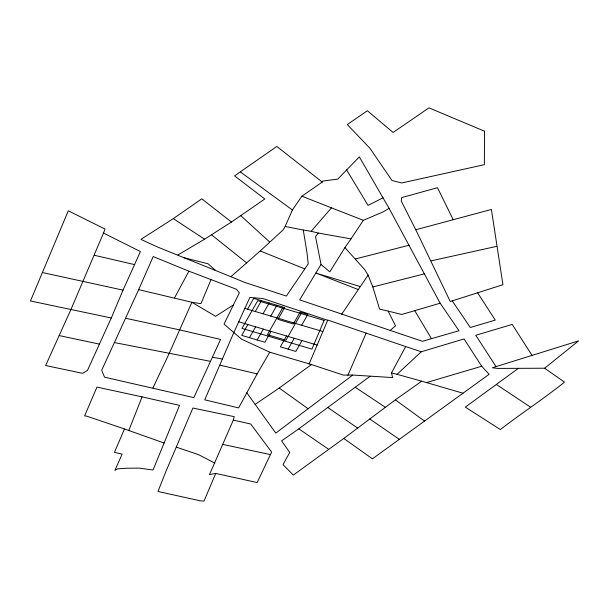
<?xml version="1.0" encoding="UTF-8"?>
<svg xmlns="http://www.w3.org/2000/svg" width="609" height="609" viewBox="0 0 609 609"><rect width="100%" height="100%" fill="white"/><g stroke="black" fill="none" stroke-linecap="round" stroke-linejoin="round"><path stroke-width="0.91" d="M233.331 420.103L234.229 416.663L192.901 408.03L165.876 471.526L157.967 491.478L199.942 500.75L203.985 501.138L215.731 473.429L257.165 482.541L271.637 452.076L250.725 424.031L233.331 420.103L209.466 474.601L215.731 473.429M125.66 318.271L179.685 329.911L220.587 339.434L193.837 397.608L104.55 377.184L101.68 370.287L138.662 289.648L153.186 256.564L188.919 271.195L236.444 289.267L239.36 292.792L224.028 324.117L241.552 339.167L269.764 352.2L311.465 364.555L343.309 375.083L352.771 375.053L392.622 377.572L391.48 372.99L405.685 346.559L421.276 351.766L464.066 338.947L481.696 366.245L489.118 374.299L372.411 458.836L343.781 438.457L293.317 475.081L283.002 464.629L289.747 452.418L281.586 440.878L298.836 428.827L370.135 376.255M322.268 182.068L276.813 146.442L234.564 175.864L264.801 198.991L231.443 222.049L201.792 198.831L173.299 218.623L140.907 239.39L157.038 246.797L230.887 276.714L260.203 250.961L282.995 230.012L285.141 226.472L292.381 209.991L301.897 196.189L322.268 182.068L322.633 181.071L337.782 179.107L359.333 156.863L389.075 208.324L440.155 303.213L458.996 330.74L422.402 341.291L299.651 299.872L321.034 264.458L315.546 236.673L318.248 233.041L350.982 238.903L363.367 220.306L383.533 211.704L389.075 208.324M103.492 233.072L104.999 229.037L68.307 210.798L30.45 300.968L111.28 317.982L123.033 290.15L140.413 251.563L103.492 233.072L71.009 309.342L45.637 365.545L82.679 373.332L87.49 370.379L111.28 317.982M269.764 352.2L257.143 373.873L238.599 407.901L204.746 399.831L233.803 332.575L249.873 297.443L262.959 298.539L327.665 320.288M128.75 430.616L142.087 396.87L179.533 405.358L153.049 470.026L139.491 468.131L126.436 468.222L117.537 468.861L114.888 470.422L122.143 454.093L114.446 452.358L124.48 428.964L164.186 443.048M210.973 279.752L200.955 303.67L191.888 302.27L138.662 289.648M309.083 364.037L327.764 320.06L405.685 346.559M347.899 375.304L366.169 333.054M152.988 387.925L169.287 353.22L191.888 302.27L215.586 316.315L233.529 304.85M174.547 297.847L188.919 271.195M247.566 309.22L253.74 298.372L284.654 307.537L277.925 319.375L293.378 323.958L300.115 312.12L307.842 314.411L301.668 325.259M247.886 324.528L241.712 335.376L264.9 342.25L271.074 331.403M255.293 311.511L261.467 300.663M249.446 337.668L255.62 326.82M263.027 313.802L269.201 302.955M257.173 339.959L263.347 329.111M270.754 316.094L276.928 305.246M282.546 308.063L267.397 334.699L285.941 340.195L301.097 313.566M286.534 335.985L280.361 346.833L295.822 351.416L301.988 340.568M288.087 349.124L294.261 338.277M350.982 238.903L344.922 247.612L329.773 271.865L321.034 264.458M341.664 314.259L368.087 275.093L364.92 269.878L344.922 247.612M230.887 276.714L244.78 282.439L286.375 296.081L308.223 263.864L307.035 253.009L303.267 230.042L285.141 226.472M303.267 230.042L311.138 231.291L331.479 207.859L363.367 220.306M391.48 372.99L397.068 374.314L421.276 351.766M390.194 330.405L395.515 325.845L388.123 311.108L379.582 309.106L372.822 286.953L368.087 275.093M544.629 368.232L578.55 340.888L492.354 367.775L497.484 368.415L544.629 368.232L564.513 382.117C543.73 398.766 521.426 413.29 500.339 429.535L465.329 407.116L518.442 368.278M343.781 438.457L395.34 399.869L421.694 381.181L463.068 393.239M246.805 392.744L275.786 433.098L352.771 375.053M255.118 404.422L279.211 388.047L311.465 364.555M177.935 254.958L204.609 239.2L231.443 222.049M383.084 197.78L368.057 205.362L346.59 169.858M415.787 229.76L450.226 301.501L502.935 284.73L491.41 209.458L415.787 229.76L401.255 201.099L401.696 197.598L437.468 187.701L453.172 219.636M440.155 303.213L401.773 314.465L388.123 311.108M426.315 382.627L481.696 366.245M355.26 258.985L409.332 245.168M372.822 286.953L424.663 273.806M431.073 260.873L496.784 246.333M212.571 357.277L222.452 359.005M114.241 342.532L210.684 361.388M59.088 335.559L99.115 344.062M123.033 290.15L42.501 272.558M222.612 444.364L270.373 454.596M142.087 396.87L96.968 387.096L84.613 415.878L86.851 416.183L124.48 428.964M94.349 255.27L134.315 264.542M220.085 365.187L257.143 373.873M311.138 231.291L318.248 233.041M183.324 257.546L208.05 263.781L215.639 270.541M397.068 374.314L421.694 381.181M244.856 308.413L322.884 331.547M238.728 321.811L317.144 345.059M360.17 286.542L315.949 273.076L357.947 289.45M176.526 447.204L198.717 454.74L214.825 463.106M301.897 196.189L331.479 207.859M260.203 250.961L304.85 268.919M173.299 218.623L204.609 239.2M496.472 384.553L530.53 407.162M355.26 387.263L385.368 407.36M298.836 428.827L328.548 449.244M369.663 418.923L399.519 439.485M327.809 407.505L357.81 428.203M279.211 388.047L308.184 408.799M395.34 399.869L424.709 421.2M240.349 171.921L292.381 209.991M211.475 234.769L246.729 262.951M240.73 215.632L269.574 241.918M452.259 300.876L470.285 327.497L495.262 320.09L477.509 292.624M496.038 366.588L475.758 335.277L512.207 324.43L532.06 355.397M414.714 310.613L431.408 338.612M484.498 131.186L484.376 164.681L401.681 182.966L391.983 180.492L369.891 148.2L347.29 124.571L367.387 110.739L393.094 132.473L428.964 107.862L484.498 131.186M324.125 320.387L311.922 349.124L241.979 328.388L257.729 300.709L324.125 320.387"/></g></svg>
